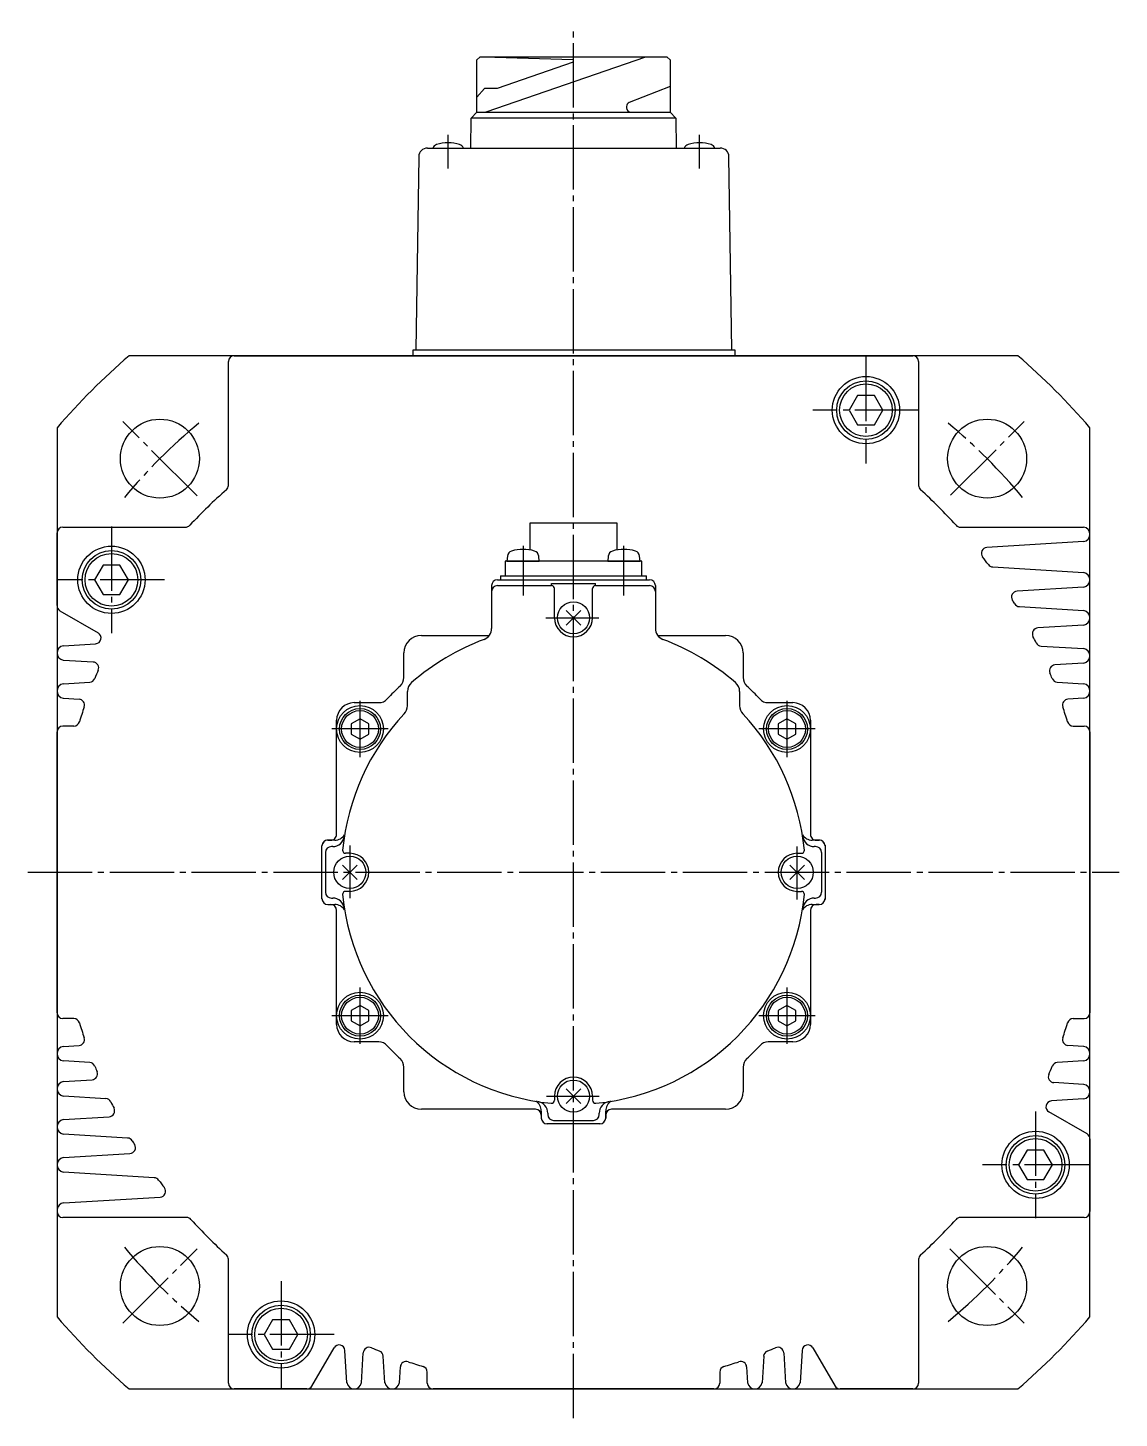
# Model space of a CAD drawing. Extents: x 0 to 920, y 0 to 461.
# Drawn here: x 0 to 186.6, y 223 to 460.7 of the extents above; entities that cross this region are included whole.
import ezdxf

# ---------------------------------------------------------------- set-up
doc = ezdxf.new("R2010")
doc.units = 0
doc.linetypes.add('DASH_CENTER', pattern=[14, 11, -1, 1, -1])
doc.layers.get('0').update_dxf_attribs({"linetype": 'CONTINUOUS'})

msp = doc.modelspace()

# ---------------------------------------------------------------- linework, layer by layer
at = {"color": 1, "linetype": 'DASH_CENTER'}
for p, q in [((93.3, 223.05), (93.3, 460.7)), ((71.86, 436.65), (71.86, 442.39)), ((114.86, 436.65), (114.86, 442.39)), ((143.3, 404.45), (143.3, 386.25)), ((152.4, 395.35), (134.2, 395.35)), ((28.95, 380.7), (16.23, 393.42)), ((157.76, 380.81), (170.37, 393.42)), ((14.3, 375.45), (14.3, 357.25)), ((84.67, 372.15), (84.67, 363.65)), ((101.93, 363.65), (101.93, 372.15)), ((23.4, 366.35), (5.2, 366.35)), ((88.55, 359.85), (97.61, 359.85)), ((56.8, 336.05), (56.8, 345.65)), ((129.8, 345.65), (129.8, 336.05)), ((61.6, 340.85), (52, 340.85)), ((134.6, 340.85), (125, 340.85)), ((55.05, 320.96), (55.05, 316.35)), ((131.55, 311.73), (131.55, 320.74)), ((0, 316.35), (186.6, 316.35)), ((55.05, 316.35), (55.05, 311.96)), ((56.8, 287.05), (56.8, 296.65)), ((129.8, 296.65), (129.8, 287.05)), ((52, 291.85), (61.6, 291.85)), ((125, 291.85), (134.6, 291.85)), ((88.68, 278.1), (97.69, 278.1)), ((172.3, 275.45), (172.3, 257.25)), ((181.4, 266.35), (163.2, 266.35)), ((16.23, 239.27), (28.95, 252)), ((157.65, 252), (170.37, 239.27)), ((43.3, 246.45), (43.3, 228.25)), ((52.4, 237.35), (34.2, 237.35)), ((47.85, 237.35), (43.3, 237.35))]:
    msp.add_line(p, q, dxfattribs=at)
at = {"color": 7, "linetype": 'CONTINUOUS'}
for p, q in [((76.8, 455.2), (77.3, 455.7)), ((76.8, 446.26), (76.8, 455.2)), ((109.3, 455.7), (77.3, 455.7)), ((109.3, 455.7), (77.31, 455.7)), ((105.63, 455.7), (78.32, 446.26)), ((79.83, 455.7), (93.24, 455.31)), ((93.24, 454.84), (80.24, 450.35)), ((93.24, 455.31), (93.24, 454.84)), ((109.8, 455.2), (109.3, 455.7)), ((109.8, 455.2), (109.8, 446.26)), ((76.8, 448.86), (78.06, 450.35)), ((80.24, 450.35), (78.06, 450.35)), ((109.8, 450.68), (102.84, 447.95)), ((102.36, 447.25), (102.36, 447.01)), ((75.77, 440.15), (75.8, 445.26)), ((75.8, 445.26), (76.8, 446.26)), ((110.8, 445.26), (75.8, 445.26)), ((76.8, 446.26), (103.11, 446.26)), ((103.11, 446.26), (109.8, 446.26)), ((109.8, 446.26), (110.8, 445.26)), ((109.8, 446.26), (110.8, 445.26)), ((110.8, 445.26), (110.83, 440.15)), ((68.34, 440.15), (93.36, 440.15)), ((93.36, 440.15), (118.38, 440.15)), ((66.84, 438.67), (66.36, 405.65)), ((120.35, 405.65), (119.88, 438.67)), ((169.3, 404.65), (17.3, 404.65)), ((35.3, 404.65), (151.3, 404.65)), ((65.86, 404.65), (65.86, 405.65)), ((65.86, 405.65), (76.16, 405.65)), ((65.86, 404.65), (66.36, 404.65)), ((66.5, 404.65), (73.3, 404.65)), ((76.16, 405.65), (110.67, 405.65)), ((110.67, 405.65), (120.86, 405.65)), ((113.3, 404.65), (120.1, 404.65)), ((120.36, 404.65), (120.86, 404.65)), ((120.86, 405.65), (120.86, 404.65)), ((34.3, 382.49), (34.3, 403.65)), ((152.3, 403.65), (152.3, 382.49)), ((141.86, 397.85), (140.41, 395.35)), ((144.74, 397.85), (141.86, 397.85)), ((146.19, 395.35), (144.74, 397.85)), ((140.41, 395.35), (141.86, 392.85)), ((144.74, 392.85), (146.19, 395.35)), ((5, 392.34), (5, 240.35)), ((141.86, 392.85), (144.74, 392.85)), ((181.6, 240.35), (181.6, 392.34)), ((85.9, 371.44), (85.9, 376.1)), ((85.9, 376.1), (100.7, 376.1)), ((100.7, 376.1), (100.7, 371.44)), ((5, 361.93), (5, 374.35)), ((6, 375.35), (26.95, 375.35)), ((159.44, 375.35), (180.52, 375.35)), ((180.52, 372.87), (163.97, 371.85)), ((12.86, 368.85), (11.41, 366.35)), ((15.74, 368.85), (12.86, 368.85)), ((17.19, 366.35), (15.74, 368.85)), ((105, 369.55), (81.6, 369.55)), ((81.6, 369.55), (81.6, 367.05)), ((81.99, 370.4), (81.92, 369.55)), ((81.92, 369.55), (87.42, 369.55)), ((87.42, 369.55), (87.35, 370.4)), ((99.25, 370.4), (99.18, 369.55)), ((99.18, 369.55), (104.68, 369.55)), ((104.68, 369.55), (104.61, 370.4)), ((105, 367.05), (105, 369.55)), ((164.97, 368.54), (180.52, 367.59)), ((11.41, 366.35), (12.86, 363.85)), ((15.74, 363.85), (17.19, 366.35)), ((80.3, 366.35), (106.3, 366.35)), ((80.8, 367.05), (80.8, 366.35)), ((80.8, 367.05), (105.8, 367.05)), ((105.8, 366.35), (105.8, 367.05)), ((12.86, 363.85), (15.74, 363.85)), ((79.3, 365.35), (79.3, 358.03)), ((80.3, 365.35), (89.55, 365.35)), ((89.55, 365.35), (89.55, 365.69)), ((89.55, 365.69), (97.05, 365.69)), ((90.05, 359.85), (90.05, 364.85)), ((96.55, 359.85), (96.55, 364.85)), ((97.05, 365.35), (97.05, 365.69)), ((97.05, 365.35), (106.3, 365.35)), ((107.3, 365.35), (107.3, 358.03)), ((180.52, 365.11), (169.13, 364.41)), ((169.53, 361.76), (180.52, 361.09)), ((5.5, 361.06), (12.03, 357.29)), ((92.06, 358.61), (94.54, 361.09)), ((94.54, 358.61), (92.06, 361.09)), ((67.3, 356.85), (78.91, 356.85)), ((107.69, 356.85), (119.3, 356.85)), ((180.52, 358.6), (172.68, 358.13)), ((6.08, 355.09), (11.59, 355.43)), ((173.24, 355.03), (180.52, 354.59)), ((6.08, 352.61), (11.18, 352.3)), ((64.3, 349.65), (64.3, 353.85)), ((122.3, 353.85), (122.3, 349.65)), ((180.52, 352.11), (175.62, 351.81)), ((6.08, 348.59), (10.59, 348.87)), ((64.9, 344.82), (64.9, 347.26)), ((121.7, 347.26), (121.7, 344.82)), ((176.01, 348.86), (180.52, 348.59)), ((6.08, 346.11), (8.76, 345.94)), ((55.8, 345.35), (59.99, 345.35)), ((126.61, 345.35), (130.8, 345.35)), ((180.52, 346.11), (177.84, 345.94)), ((52.8, 322.85), (52.8, 342.35)), ((56.8, 342.58), (55.3, 341.71)), ((58.3, 341.71), (56.8, 342.58)), ((129.8, 342.58), (128.3, 341.71)), ((131.3, 341.71), (129.8, 342.58)), ((133.8, 342.35), (133.8, 322.85)), ((5, 316.35), (5, 340.35)), ((7.87, 341.35), (6, 341.35)), ((55.3, 341.71), (55.3, 339.98)), ((55.3, 339.98), (56.8, 339.12)), ((56.8, 339.12), (58.3, 339.98)), ((58.3, 339.98), (58.3, 341.71)), ((128.3, 341.71), (128.3, 339.98)), ((128.3, 339.98), (129.8, 339.12)), ((129.8, 339.12), (131.3, 339.98)), ((131.3, 339.98), (131.3, 341.71)), ((178.73, 341.35), (180.6, 341.35)), ((181.6, 340.35), (181.6, 316.35)), ((50.3, 311.81), (50.3, 320.89)), ((50.3, 311.85), (50.3, 320.85)), ((50.3, 311.85), (50.3, 320.85)), ((51.3, 321.85), (51.8, 321.85)), ((52.48, 321.85), (51.3, 321.85)), ((135.3, 321.85), (134.12, 321.85)), ((134.8, 321.85), (135.3, 321.85)), ((136.3, 321), (136.3, 311.69)), ((136.3, 320.89), (136.3, 311.81)), ((136.3, 320.85), (136.3, 311.85)), ((136.3, 320.85), (136.3, 311.85)), ((50.9, 319.75), (50.9, 312.95)), ((52.14, 320.75), (51.9, 320.75)), ((55.05, 319.6), (54.33, 319.6)), ((131.55, 319.6), (132.27, 319.6)), ((134.7, 320.75), (134.46, 320.75)), ((135.7, 319.75), (135.7, 312.95)), ((5, 292.35), (5, 316.35)), ((56.29, 315.11), (53.81, 317.59)), ((53.81, 315.11), (56.29, 317.59)), ((130.31, 315.11), (132.79, 317.59)), ((132.79, 315.11), (130.31, 317.59)), ((181.6, 316.35), (181.6, 292.35)), ((51.9, 311.95), (52.14, 311.95)), ((55.05, 313.1), (54.33, 313.1)), ((131.55, 313.1), (132.27, 313.1)), ((134.46, 311.95), (134.7, 311.95)), ((51.3, 310.85), (51.8, 310.85)), ((51.3, 310.85), (52.48, 310.85)), ((52.8, 308.85), (52.8, 309.85)), ((133.8, 309.85), (133.8, 308.85)), ((134.12, 310.85), (135.3, 310.85)), ((135.3, 310.85), (134.8, 310.85)), ((52.8, 290.35), (52.8, 308.85)), ((133.8, 308.85), (133.8, 290.35)), ((56.8, 293.58), (55.3, 292.71)), ((55.3, 292.71), (55.3, 290.98)), ((58.3, 292.71), (56.8, 293.58)), ((58.3, 290.98), (58.3, 292.71)), ((129.8, 293.58), (128.3, 292.71)), ((128.3, 292.71), (128.3, 290.98)), ((131.3, 292.71), (129.8, 293.58)), ((131.3, 290.98), (131.3, 292.71)), ((7.87, 291.35), (6, 291.35)), ((55.3, 290.98), (56.8, 290.12)), ((56.8, 290.12), (58.3, 290.98)), ((128.3, 290.98), (129.8, 290.12)), ((129.8, 290.12), (131.3, 290.98)), ((178.73, 291.35), (180.6, 291.35)), ((6.08, 286.59), (8.76, 286.76)), ((59.99, 287.35), (55.8, 287.35)), ((130.8, 287.35), (126.61, 287.35)), ((180.52, 286.59), (177.84, 286.75)), ((10.59, 283.83), (6.08, 284.11)), ((64.3, 278.85), (64.3, 283.04)), ((122.3, 283.04), (122.3, 278.85)), ((180.52, 284.11), (176.01, 283.83)), ((6.08, 280.59), (10.98, 280.89)), ((13.36, 277.66), (6.08, 278.11)), ((90.05, 278.1), (90.05, 277.38)), ((92.06, 276.86), (94.54, 279.34)), ((94.54, 276.86), (92.06, 279.34)), ((96.55, 278.1), (96.55, 277.38)), ((180.52, 280.09), (175.42, 280.4)), ((86.8, 275.85), (67.3, 275.85)), ((86.53, 275.85), (85.8, 275.85)), ((119.3, 275.85), (99.8, 275.85)), ((180.52, 277.61), (175.01, 277.27)), ((6.08, 274.09), (13.92, 274.57)), ((87.8, 275.53), (87.8, 274.35)), ((87.8, 274.85), (87.8, 274.35)), ((97.84, 273.35), (88.76, 273.35)), ((97.8, 273.35), (88.8, 273.35)), ((97.8, 273.35), (88.8, 273.35)), ((88.9, 275.19), (88.9, 274.95)), ((89.9, 273.95), (96.7, 273.95)), ((97.7, 274.95), (97.7, 275.19)), ((98.8, 274.35), (98.8, 275.53)), ((98.8, 274.85), (98.8, 274.35)), ((181.1, 271.64), (174.57, 275.41)), ((17.07, 270.94), (6.08, 271.61)), ((170.86, 268.85), (169.41, 266.35)), ((173.74, 268.85), (170.86, 268.85)), ((175.19, 266.35), (173.74, 268.85)), ((181.6, 270.77), (181.6, 258.35)), ((6.08, 267.59), (17.47, 268.29)), ((169.41, 266.35), (170.86, 263.85)), ((173.74, 263.85), (175.19, 266.35)), ((21.63, 264.16), (6.08, 265.11)), ((170.86, 263.85), (173.74, 263.85)), ((6.17, 259.84), (22.63, 260.84)), ((5, 258.59), (5, 258.35)), ((27.16, 257.35), (6, 257.35)), ((180.6, 257.35), (159.44, 257.35)), ((34.3, 229.05), (34.3, 250.21)), ((152.3, 250.21), (152.3, 229.05)), ((41.86, 239.85), (40.41, 237.35)), ((44.74, 239.85), (41.86, 239.85)), ((46.19, 237.35), (44.74, 239.85)), ((40.41, 237.35), (41.86, 234.85)), ((44.74, 234.85), (46.19, 237.35)), ((41.86, 234.85), (44.74, 234.85)), ((48.59, 228.55), (52.36, 235.08)), ((54.56, 229.12), (54.22, 234.64)), ((57.04, 229.12), (57.35, 234.23)), ((61.06, 229.12), (60.78, 233.64)), ((125.82, 233.64), (125.54, 229.12)), ((129.25, 234.23), (129.56, 229.12)), ((132.38, 234.64), (132.04, 229.12)), ((134.24, 235.08), (138.01, 228.55)), ((63.54, 229.12), (63.7, 231.81)), ((68.3, 229.05), (68.3, 230.92)), ((118.3, 230.92), (118.3, 229.05)), ((122.89, 231.81), (123.06, 229.12)), ((17.3, 228.05), (169.3, 228.05)), ((47.72, 228.05), (35.3, 228.05)), ((117.3, 228.05), (69.3, 228.05)), ((151.3, 228.05), (138.88, 228.05))]:
    msp.add_line(p, q, dxfattribs=at)
for centre, radius in [((143.3, 395.35), 5.75), ((143.3, 395.35), 5), ((143.3, 395.35), 4.5), ((22.59, 387.06), 6.75), ((164.01, 387.06), 6.75), ((14.3, 366.35), 5.75), ((14.3, 366.35), 5), ((14.3, 366.35), 4.5), ((93.3, 359.85), 2.75), ((56.8, 340.85), 4), ((129.8, 340.85), 4), ((56.8, 340.85), 3.5), ((56.8, 340.85), 3.15), ((129.8, 340.85), 3.5), ((129.8, 340.85), 3.15), ((55.05, 316.35), 2.75), ((131.55, 316.35), 2.75), ((56.8, 291.85), 4), ((56.8, 291.85), 3.5), ((56.8, 291.85), 3.15), ((129.8, 291.85), 4), ((129.8, 291.85), 3.5), ((129.8, 291.85), 3.15), ((93.3, 278.1), 2.75), ((172.3, 266.35), 5.75), ((172.3, 266.35), 5), ((172.3, 266.35), 4.5), ((22.59, 245.64), 6.75), ((164.01, 245.64), 6.75), ((43.3, 237.35), 5.75), ((43.3, 237.35), 5), ((43.3, 237.35), 4.5)]:
    msp.add_circle(centre, radius, dxfattribs=at)
for centre, radius, start, end in [((103.11, 447.25), 0.75, 111.422, 180), ((103.11, 447.01), 0.75, 180, 270), ((68.34, 438.65), 1.5, 90, 179.1768), ((70.18, 439.79), 1, 106.257, 158.9038), ((71.86, 434.03), 7, 90, 106.257), ((71.86, 434.03), 7, 73.743, 90), ((73.54, 439.79), 1, 21.0962, 73.743), ((113.18, 439.79), 1, 106.257, 158.9038), ((114.86, 434.03), 7, 90, 106.257), ((114.86, 434.03), 7, 73.743, 90), ((116.54, 439.79), 1, 21.0962, 73.743), ((118.38, 438.65), 1.5, 0.8232, 90), ((93.3, 316.35), 116.5, 130.7171, 139.2829), ((35.3, 403.65), 1, 90, 180), ((151.3, 403.65), 1, 0, 90), ((93.3, 316.35), 116.5, 40.7171, 49.2829), ((92.15, 315.32), 88.3, 131.2133, 136.892), ((33.3, 382.49), 1, 312.2133, 0), ((153.3, 382.49), 1, 180, 227.7867), ((93.3, 316.35), 88.3, 42.2133, 47.7867), ((26.95, 376.35), 1, 270, 316.892), ((159.44, 376.35), 1, 222.2133, 270), ((6, 374.35), 1, 90, 180), ((180.35, 374.11), 1.25, 278.1623, 81.8377), ((82.99, 370.31), 1, 106.257, 175), ((84.67, 364.55), 7, 90, 106.257), ((84.67, 364.55), 7, 73.743, 90), ((86.35, 370.31), 1, 5, 73.743), ((100.25, 370.31), 1, 106.257, 175), ((101.93, 364.55), 7, 90, 106.257), ((101.93, 364.55), 7, 73.743, 90), ((103.61, 370.31), 1, 5, 73.743), ((164.03, 370.86), 1, 93.5, 217.6178), ((93.3, 316.35), 88.3, 36.5568, 37.6178), ((165.03, 369.54), 1, 216.5568, 266.5), ((80.3, 365.35), 1, 90, 180), ((106.3, 365.35), 1, 0, 90), ((180.35, 366.35), 1.25, 278.1623, 81.8377), ((80.3, 364.35), 1, 90, 180), ((89.55, 364.85), 0.5, 0, 90), ((97.05, 364.85), 0.5, 90, 180), ((106.3, 364.35), 1, 0, 90), ((169.19, 363.41), 1, 93.5, 211.8042), ((6, 361.93), 1, 180, 240), ((93.3, 316.35), 88.3, 31.3115, 31.8042), ((169.59, 362.76), 1, 211.3115, 266.5), ((93.3, 359.85), 3.25, 180, 0), ((180.35, 359.85), 1.25, 278.1623, 81.8377), ((11.53, 356.42), 1, 273.5, 60), ((67.3, 353.85), 3, 90, 180), ((77.3, 358.03), 2, 290.9984, 0), ((109.3, 358.03), 2, 180, 249.0016), ((119.3, 353.85), 3, 0, 90), ((172.75, 357.13), 1, 93.5, 207.171), ((93.3, 316.35), 88.3, 26.3837, 27.171), ((6.25, 353.85), 1.25, 98.1623, 261.8377), ((93.3, 316.35), 42.65, 110.9984, 130.4999), ((93.3, 316.35), 42.65, 49.5001, 69.0016), ((173.3, 356.03), 1, 206.3837, 266.5), ((180.35, 353.35), 1.25, 278.1623, 81.8377), ((11.12, 351.3), 1, 336.9607, 86.5), ((175.68, 350.81), 1, 93.5, 202.6989), ((10.53, 349.86), 1, 273.5, 337.9567), ((93.3, 316.35), 88.3, 156.9607, 157.9567), ((62.3, 349.65), 2, 312.9468, 0), ((124.3, 349.65), 2, 180, 227.0532), ((93.3, 316.35), 88.3, 22.0423, 22.6989), ((176.07, 349.86), 1, 202.0423, 266.5), ((6.25, 347.35), 1.25, 98.1623, 261.8377), ((93.3, 316.35), 43.5, 132.9468, 137.0532), ((66.9, 347.26), 2, 130.4999, 180), ((119.7, 347.26), 2, 0, 49.5001), ((93.3, 316.35), 43.5, 42.9468, 47.0532), ((180.35, 347.35), 1.25, 278.1623, 81.8377), ((8.7, 344.95), 1, 341.3231, 86.5), ((93.3, 316.35), 88.3, 161.3231, 163.073), ((55.8, 342.35), 3, 90, 180), ((59.99, 347.35), 2, 270, 317.0532), ((62.9, 344.82), 2, 316.8773, 0), ((62.9, 344.82), 2, 316.8773, 0), ((123.7, 344.82), 2, 180, 223.1227), ((126.61, 347.35), 2, 222.9468, 270), ((130.8, 342.35), 3, 0, 90), ((177.9, 344.94), 1, 93.5, 198.676), ((93.3, 316.35), 88.3, 16.9261, 18.676), ((93.3, 316.35), 39.65, 136.8773, 174.5035), ((93.3, 316.35), 39.65, 5.4965, 43.1227), ((6, 340.35), 1, 90, 180), ((7.87, 342.35), 1, 270, 343.073), ((178.73, 342.35), 1, 196.9261, 270), ((180.6, 340.35), 1, 0, 90), ((51.3, 320.85), 1, 89.999, 180), ((51.3, 320.85), 1, 90, 180), ((51.8, 322.85), 1, 269.999, 0), ((52.14, 322.75), 2, 270, 351.1608), ((52.48, 323.85), 2, 270, 327.7719), ((134.12, 323.85), 2, 212.2281, 270), ((134.46, 322.75), 2, 188.8392, 270), ((134.8, 322.85), 1, 180, 270.001), ((135.3, 320.85), 1, 0, 90.001), ((135.3, 320.85), 1, 0, 90), ((51.9, 319.75), 1, 90, 180), ((54.33, 320.1), 0.5, 174.5035, 270), ((55.05, 316.35), 3.25, 270, 90), ((131.55, 316.35), 3.25, 90, 270), ((132.27, 320.1), 0.5, 270, 5.4965), ((134.7, 319.75), 1, 0, 90), ((51.3, 311.85), 1, 180, 269.999), ((51.3, 311.85), 1, 180, 270), ((51.9, 312.95), 1, 180, 270), ((52.14, 309.95), 2, 8.8392, 90), ((54.33, 312.6), 0.5, 90, 185.4965), ((93.3, 316.35), 39.65, 185.4965, 264.5035), ((93.3, 316.35), 39.65, 275.4965, 354.5035), ((132.27, 312.6), 0.5, 354.5035, 90), ((134.46, 309.95), 2, 90, 171.1608), ((134.7, 312.95), 1, 270, 0), ((135.3, 311.85), 1, 270.001, 0), ((135.3, 311.85), 1, 270, 0), ((51.8, 309.85), 1, 0, 89.999), ((52.48, 308.85), 2, 32.1977, 90), ((134.12, 308.85), 2, 90, 147.8023), ((134.8, 309.85), 1, 90.001, 180), ((6, 292.35), 1, 180, 270), ((180.6, 292.35), 1, 270, 0), ((7.87, 290.35), 1, 16.9261, 90), ((93.3, 316.35), 88.3, 196.9261, 198.676), ((55.8, 290.35), 3, 180, 270), ((130.8, 290.35), 3, 270, 0), ((93.3, 316.35), 88.3, 341.3231, 343.073), ((178.73, 290.35), 1, 90, 163.073), ((8.7, 287.75), 1, 273.5, 18.676), ((177.9, 287.75), 1, 161.3231, 266.5), ((6.25, 285.35), 1.25, 98.1623, 261.8377), ((59.99, 285.35), 2, 42.9468, 90), ((93.3, 316.35), 43.5, 222.9468, 227.0532), ((93.3, 316.35), 43.5, 312.9468, 317.0532), ((126.61, 285.35), 2, 90, 137.0532), ((180.35, 285.35), 1.25, 278.1623, 81.8377), ((10.53, 282.84), 1, 22.0423, 86.5), ((93.3, 316.35), 88.3, 202.0423, 202.6989), ((62.3, 283.04), 2, 0, 47.0532), ((124.3, 283.04), 2, 132.9468, 180), ((93.3, 316.35), 88.3, 336.9607, 337.9567), ((176.07, 282.83), 1, 93.5, 157.9567), ((6.25, 279.35), 1.25, 98.1623, 261.8377), ((10.92, 281.89), 1, 273.5, 22.6989), ((93.3, 278.1), 3.25, 0, 180), ((175.48, 281.4), 1, 156.9607, 266.5), ((67.3, 278.85), 3, 180, 270), ((119.3, 278.85), 3, 270, 0), ((180.35, 278.85), 1.25, 278.1623, 81.8377), ((13.3, 276.67), 1, 26.3837, 86.5), ((13.85, 275.57), 1, 273.5, 27.171), ((93.3, 316.35), 88.3, 206.3837, 207.171), ((86.8, 274.85), 1, 0, 90), ((85.8, 275.53), 2, 0, 57.7719), ((86.9, 275.19), 2, 0, 81.1608), ((89.55, 277.38), 0.5, 264.5035, 0), ((97.05, 277.38), 0.5, 180, 275.4965), ((99.7, 275.19), 2, 98.8392, 180), ((100.8, 275.53), 2, 122.1977, 180), ((99.8, 274.85), 1, 90, 180), ((175.07, 276.27), 1, 93.5, 240), ((6.25, 272.85), 1.25, 98.1623, 261.8377), ((88.8, 274.35), 1, 180, 270), ((88.8, 274.35), 1, 180, 270), ((89.9, 274.95), 1, 180, 270), ((96.7, 274.95), 1, 270, 0), ((97.8, 274.35), 1, 270, 0), ((97.8, 274.35), 1, 270, 0), ((17.01, 269.94), 1, 31.3115, 86.5), ((180.6, 270.77), 1, 0, 60), ((17.41, 269.29), 1, 273.5, 31.8042), ((93.3, 316.35), 88.3, 211.3115, 211.8042), ((6.25, 266.35), 1.25, 98.1623, 261.8377), ((21.57, 263.16), 1, 36.5568, 86.5), ((93.3, 316.35), 88.3, 216.5568, 217.6178), ((22.57, 261.84), 1, 273.5, 37.6178), ((6.25, 258.59), 1.25, 93.5, 180), ((6, 258.35), 1, 180, 270), ((27.16, 256.35), 1, 42.2133, 90), ((93.3, 316.35), 88.3, 222.2133, 227.7867), ((93.3, 316.35), 88.3, 312.2133, 317.7867), ((159.44, 256.35), 1, 90, 137.7867), ((180.6, 258.35), 1, 270, 0), ((33.3, 250.21), 1, 0, 47.7867), ((153.3, 250.21), 1, 132.2133, 180), ((93.3, 316.35), 116.5, 220.7171, 229.2829), ((93.3, 316.35), 116.5, 310.717, 319.283), ((53.22, 234.58), 1, 3.5, 150), ((133.38, 234.58), 1, 30, 176.5), ((58.35, 234.17), 1, 66.9607, 176.5), ((93.3, 316.35), 88.3, 246.9607, 247.9567), ((59.78, 233.58), 1, 3.5, 67.9567), ((126.81, 233.58), 1, 112.0433, 176.5), ((93.3, 316.35), 88.3, 292.0433, 293.0393), ((128.25, 234.17), 1, 3.5, 113.0393), ((64.7, 231.75), 1, 71.3231, 176.5), ((93.3, 316.35), 88.3, 251.3231, 253.073), ((67.3, 230.92), 1, 0, 73.073), ((119.3, 230.92), 1, 106.927, 180), ((93.3, 316.35), 88.3, 286.927, 288.6769), ((121.9, 231.75), 1, 3.5, 108.6769), ((35.3, 229.05), 1, 180, 270), ((47.72, 229.05), 1, 270, 330), ((55.8, 229.3), 1.25, 188.1623, 351.8377), ((62.3, 229.3), 1.25, 188.1623, 351.8377), ((69.3, 229.05), 1, 180, 270), ((117.3, 229.05), 1, 270, 0), ((124.3, 229.3), 1.25, 188.1623, 351.8377), ((130.8, 229.3), 1.25, 188.1623, 351.8377), ((138.88, 229.05), 1, 210, 270), ((151.3, 229.05), 1, 270, 0)]:
    msp.add_arc(centre, radius, start, end, dxfattribs=at)
at = {"color": 1, "linetype": 'DASH_CENTER'}
for start, end in [(129.8416, 140.1584), (39.8416, 50.1584), (219.8416, 230.1583), (309.8416, 320.1583)]:
    msp.add_arc((93.3, 316.35), 100, start, end, dxfattribs=at)

doc.saveas('drawing.dxf')
